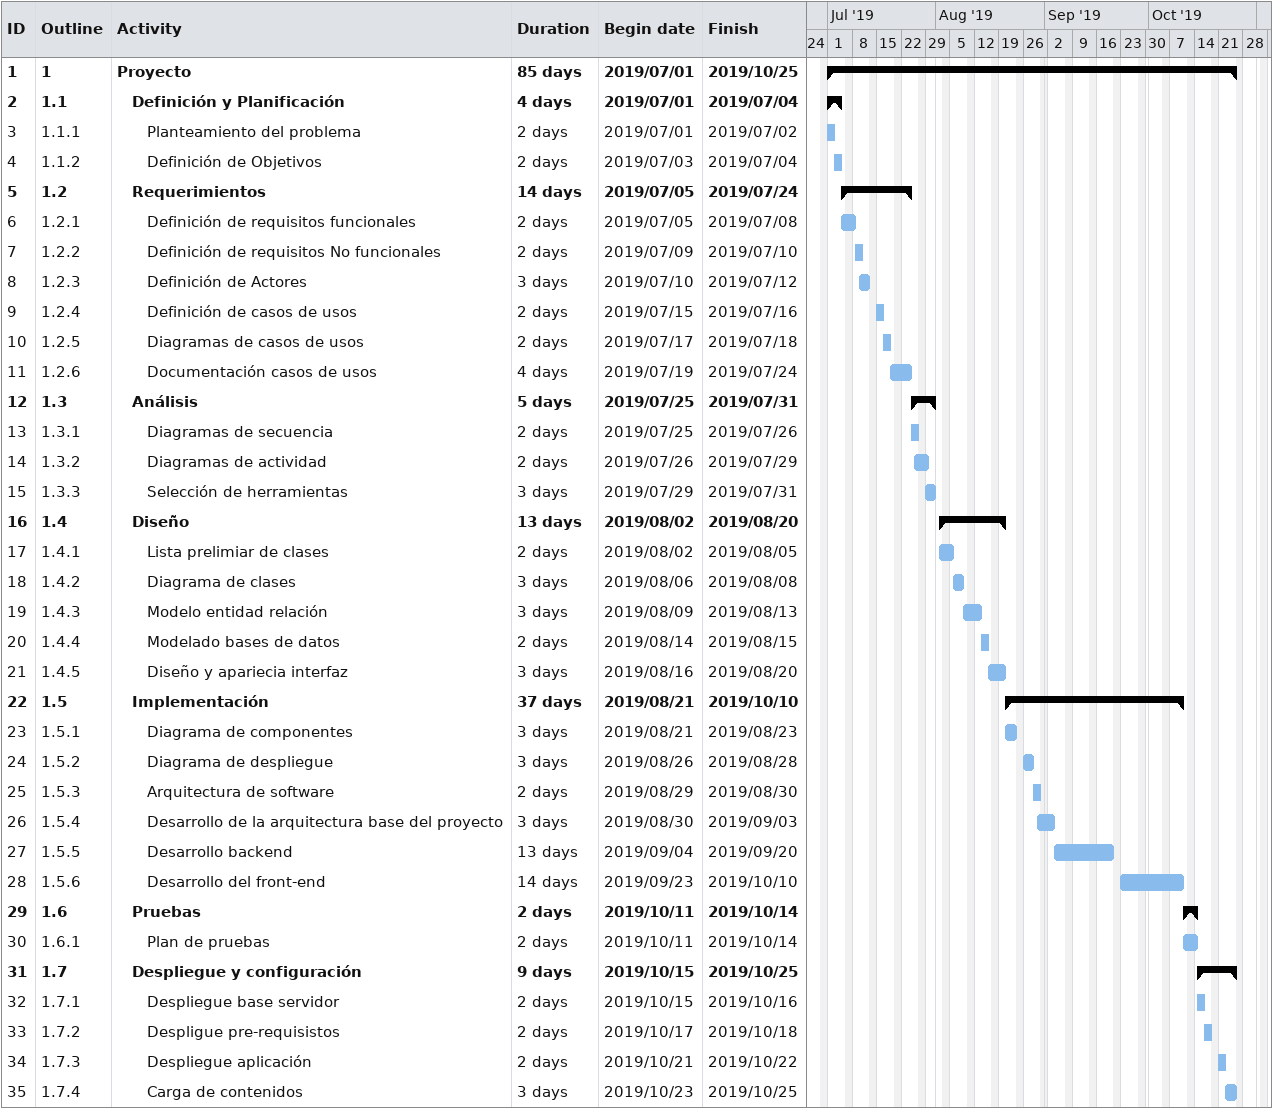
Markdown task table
| ID | WBS | Task | Duration | Start | Finish |
|---|---|---|---|---|---|
| 1 | 1 | **Proyecto** | 85d | 2019-07-01 | 2019-10-25 |
| 2 | 1.1 | **Definición y Planificación** | 4d | 2019-07-01 | 2019-07-04 |
| 3 | 1.1.1 | Planteamiento del problema | 2d | 2019-07-01 | 2019-07-02 |
| 4 | 1.1.2 | Definición de Objetivos | 2d | 2019-07-03 | 2019-07-04 |
| 5 | 1.2 | **Requerimientos** | 14d | 2019-07-05 | 2019-07-24 |
| 6 | 1.2.1 | Definición de requisitos funcionales | 2d | 2019-07-05 | 2019-07-08 |
| 7 | 1.2.2 | Definición de requisitos No funcionales | 2d | 2019-07-09 | 2019-07-10 |
| 8 | 1.2.3 | Definición de Actores | 3d | 2019-07-10 | 2019-07-12 |
| 9 | 1.2.4 | Definición de casos de usos | 2d | 2019-07-15 | 2019-07-16 |
| 10 | 1.2.5 | Diagramas de casos de usos | 2d | 2019-07-17 | 2019-07-18 |
| 11 | 1.2.6 | Documentación casos de usos | 4d | 2019-07-19 | 2019-07-24 |
| 12 | 1.3 | **Análisis** | 5d | 2019-07-25 | 2019-07-31 |
| 13 | 1.3.1 | Diagramas de secuencia | 2d | 2019-07-25 | 2019-07-26 |
| 14 | 1.3.2 | Diagramas de actividad | 2d | 2019-07-26 | 2019-07-29 |
| 15 | 1.3.3 | Selección de herramientas | 3d | 2019-07-29 | 2019-07-31 |
| 16 | 1.4 | **Diseño** | 13d | 2019-08-02 | 2019-08-20 |
| 17 | 1.4.1 | Lista prelimiar de clases | 2d | 2019-08-02 | 2019-08-05 |
| 18 | 1.4.2 | Diagrama de clases | 3d | 2019-08-06 | 2019-08-08 |
| 19 | 1.4.3 | Modelo entidad relación | 3d | 2019-08-09 | 2019-08-13 |
| 20 | 1.4.4 | Modelado bases de datos | 2d | 2019-08-14 | 2019-08-15 |
| 21 | 1.4.5 | Diseño y apariecia interfaz | 3d | 2019-08-16 | 2019-08-20 |
| 22 | 1.5 | **Implementación** | 37d | 2019-08-21 | 2019-10-10 |
| 23 | 1.5.1 | Diagrama de componentes | 3d | 2019-08-21 | 2019-08-23 |
| 24 | 1.5.2 | Diagrama de despliegue | 3d | 2019-08-26 | 2019-08-28 |
| 25 | 1.5.3 | Arquitectura de software | 2d | 2019-08-29 | 2019-08-30 |
| 26 | 1.5.4 | Desarrollo de la arquitectura base del proyecto | 3d | 2019-08-30 | 2019-09-03 |
| 27 | 1.5.5 | Desarrollo backend | 13d | 2019-09-04 | 2019-09-20 |
| 28 | 1.5.6 | Desarrollo del front-end | 14d | 2019-09-23 | 2019-10-10 |
| 29 | 1.6 | **Pruebas** | 2d | 2019-10-11 | 2019-10-14 |
| 30 | 1.6.1 | Plan de pruebas | 2d | 2019-10-11 | 2019-10-14 |
| 31 | 1.7 | **Despliegue y configuración** | 9d | 2019-10-15 | 2019-10-25 |
| 32 | 1.7.1 | Despliegue base servidor | 2d | 2019-10-15 | 2019-10-16 |
| 33 | 1.7.2 | Despligue pre-requisistos | 2d | 2019-10-17 | 2019-10-18 |
| 34 | 1.7.3 | Despliegue aplicación | 2d | 2019-10-21 | 2019-10-22 |
| 35 | 1.7.4 | Carga de contenidos | 3d | 2019-10-23 | 2019-10-25 |
